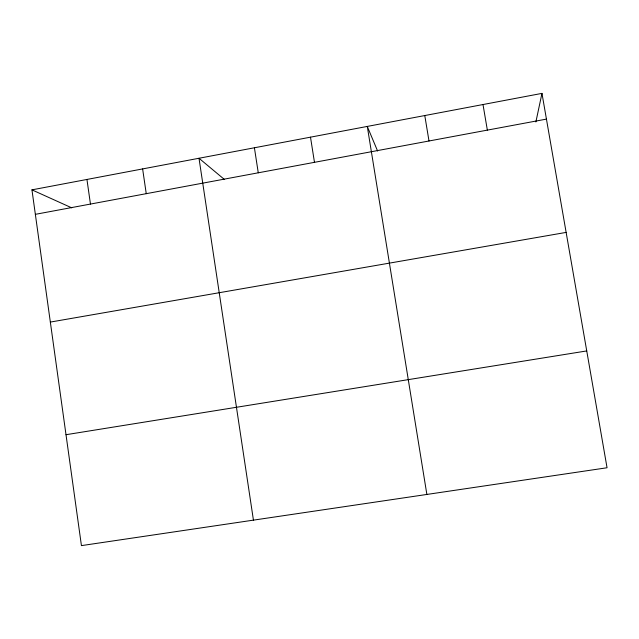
<?xml version="1.0" encoding="UTF-8"?>
<svg xmlns="http://www.w3.org/2000/svg" width="639" height="639" viewBox="0 0 639 639"><rect width="100%" height="100%" fill="white"/><g stroke="black" fill="none" stroke-linecap="round" stroke-linejoin="round"><path stroke-width="0.96" d="M535.881 121.945L541.968 93.382L31.95 189.855L81.433 545.618L607.05 467.756L541.968 93.382M35.353 214.337L546.441 119.11M50.337 322.08L566.138 232.404M66.009 434.704L586.738 350.931M31.95 189.855L71.72 207.827M224.401 179.463L199.001 158.256L253.435 520.138M377.593 151.012L367.281 126.426L426.868 494.442M483.004 104.54L487.349 130.116M424.783 115.547L429.001 140.987M310.498 137.169L314.476 162.33M254.41 147.777L258.268 172.802M142.625 168.92L146.251 193.673M86.944 179.455L90.458 204.065"/></g></svg>
